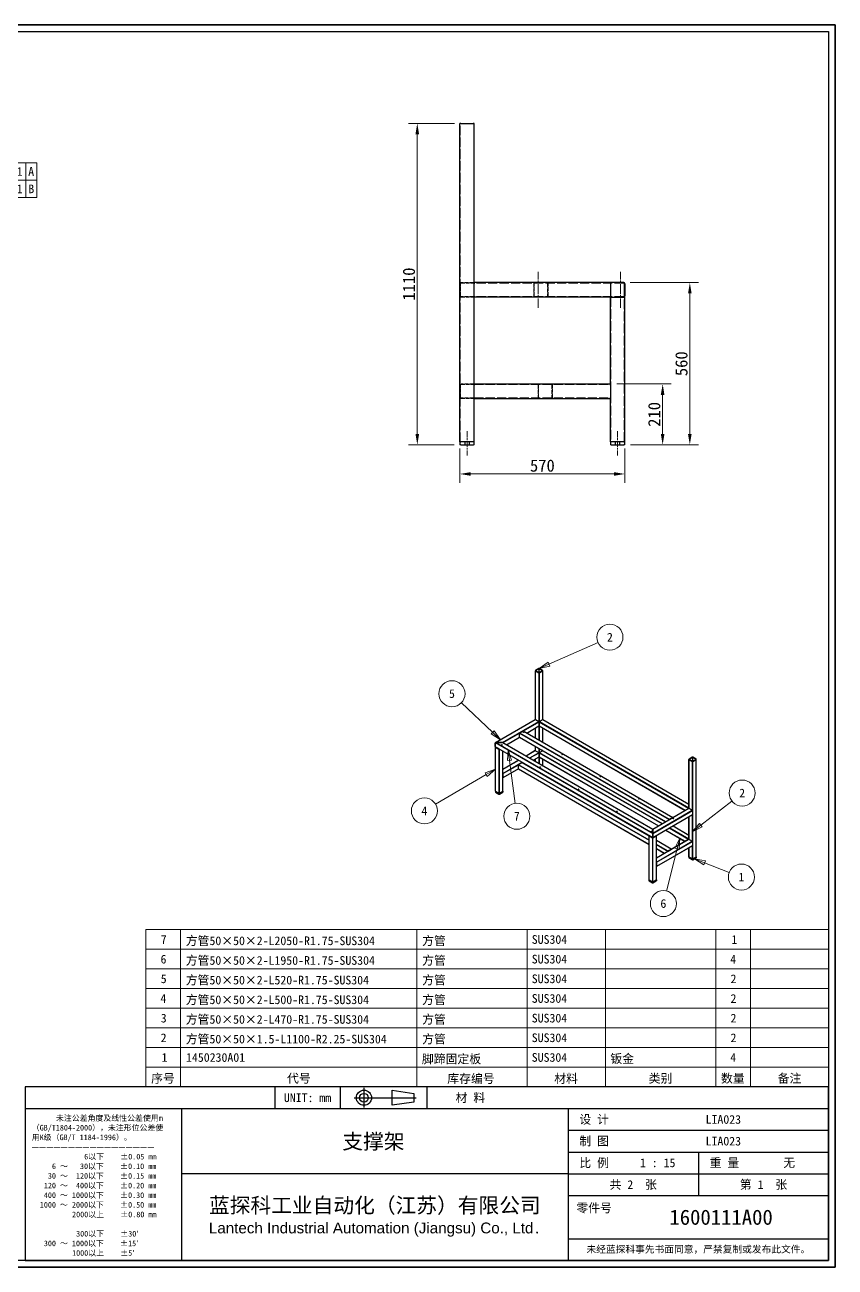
# Model space of a CAD drawing. Header units: millimetres. Extents: x 90 to 6218, y 82 to 4373.
# Drawn here: x 3418 to 6218, y 82 to 4373 of the extents above; entities that cross this region are included whole.
import ezdxf
from ezdxf.enums import TextEntityAlignment as Align

# ---------------------------------------------------------------- set-up
doc = ezdxf.new("R2010")
doc.units = ezdxf.units.MM
doc.header["$LTSCALE"] = 15
doc.linetypes.add('CHAIN', pattern=[0.3543, 0.2362, -0.0295, 0.0591, -0.0295])
doc.linetypes.add('DASHED', pattern=[0.2067, 0.1654, -0.0413])
for name, color, linetype, lineweight in [('1', 7, 'Continuous', 18), ('可见 (ISO)', 7, 'Continuous', 25), ('可见窄的 (ISO)', 7, 'Continuous', 18), ('图框 (ISO)', 7, 'Continuous', 35), ('标题 (ISO)', 7, 'Continuous', 25)]:
    doc.layers.add(name, color=color, linetype=linetype, lineweight=lineweight)
for name, color, linetype, lineweight, true_color in [('中心线 (ISO)', 1, 'CHAIN', 18, 0xff0000), ('尺寸 (ISO)', 7, 'Continuous', 18, 0x008000), ('符号 (ISO)', 7, 'Continuous', 18, 0x008000), ('隐藏 (ISO)', 5, 'DASHED', 18, 0x0000ff)]:
    doc.layers.add(name, color=color, linetype=linetype, lineweight=lineweight, true_color=true_color)
doc.styles.add('文本样式100', font='AIGDT___.TTF')
doc.styles.add('文本样式164', font='SimSun.ttf')
doc.styles.add('文本样式165', font='SimSun.ttf')
doc.styles.add('文本样式74', font='SimSun.ttf')
doc.styles.add('最新国标', font='simfang.ttf')
doc.styles.add('注释文本 (ISO)', font='simfang.ttf')
doc.dimstyles.new('默认 (GB)', dxfattribs={"dimscale": 15, "dimtxt": 2.8, "dimasz": 2.5, "dimexe": 2, "dimexo": 1.5, "dimgap": 0.5, "dimtad": 1, "dimtoh": 1, "dimdsep": 46, "dimtxsty": '最新国标', "dimcen": 0.09, "dimdle": 10, "dimclrd": 256, "dimclre": 256, "dimclrt": 256, "dimaunit": 1, "dimadec": 3, "dimazin": 2, "dimtfac": 0.535714, "dimtdec": 3, "dimtmove": 0, "dimatfit": 3, "dimfxl": 0, "dimtolj": 1, "dimlwd": -1, "dimlwe": -1, "dimarcsym": 0})

# ---------------------------------------------------------------- blocks, each defined once
blk = doc.blocks.new('图框 最新国标')
at = {"layer": '图框 (ISO)'}
for p, q in [((6, 7), (6, 291.5)), ((6, 291.5), (414.5, 291.5)), ((414.5, 291.5), (414.5, 5.5)), ((6, 7), (6, 5.5)), ((6, 7), (6, 5.5)), ((414.5, 5.5), (6, 5.5))]:
    blk.add_line(p, q, dxfattribs=at)
at = {"layer": '图框 (ISO)', "color": 7, "linetype": 'Continuous', "lineweight": 25}
for p, q in [((18, 290), (413, 290)), ((18, 7), (18, 290)), ((18, 290), (413, 290)), ((53, 290), (53, 282)), ((413, 290), (413, 7)), ((413, 290), (413, 7)), ((53, 282), (18, 282)), ((413, 7), (6, 7)), ((413, 7), (18, 7))]:
    blk.add_line(p, q, dxfattribs=at)
at = {"layer": '图框 (ISO)', "style": '文本样式74'}
blk.add_attdef('零件代号_001', (44.55, 287.25), '', height=2.5, rotation=180, dxfattribs=at)
blk = doc.blocks.new('标题栏 副本 最新国标')
at = {"layer": '标题 (ISO)'}
for p, q in [((381.98, -183.84), (196.98, -183.84)), ((196.98, -183.84), (196.98, -223.84)), ((254.48, -183.84), (254.48, -188.84)), ((269.48, -183.84), (269.48, -188.84)), ((281.48, -188.09), (281.48, -184.59)), ((281.48, -184.59), (286.48, -185.34)), ((286.48, -185.34), (286.48, -187.34)), ((289.48, -183.84), (289.48, -188.84)), ((381.98, -223.84), (381.98, -183.84)), ((383.48, -183.84), (383.48, -225.34)), ((286.48, -187.34), (281.48, -188.09)), ((196.98, -188.84), (381.98, -188.84)), ((232.98, -188.84), (232.98, -223.84)), ((321.98, -188.84), (321.98, -223.84)), ((321.98, -193.84), (381.98, -193.84)), ((321.98, -198.84), (381.98, -198.84)), ((351.98, -198.84), (351.98, -208.84)), ((321.98, -203.84), (232.98, -203.84)), ((321.98, -203.84), (381.98, -203.84)), ((321.98, -208.84), (381.98, -208.84)), ((321.98, -218.84), (381.98, -218.84)), ((196.98, -223.84), (381.98, -223.84)), ((383.48, -225.34), (196.98, -225.34))]:
    blk.add_line(p, q, dxfattribs=at)
at = {"layer": '标题 (ISO)', "linetype": 'CHAIN', "ltscale": 5.000333}
blk.add_line((274.98, -184.09), (274.98, -188.59), dxfattribs=at)
at = {"layer": '标题 (ISO)', "linetype": 'CHAIN', "ltscale": 15.834605}
blk.add_line((272.73, -186.34), (286.98, -186.34), dxfattribs=at)
at = {"layer": '标题 (ISO)'}
for radius in [1.75, 1]:
    blk.add_circle((274.98, -186.34), radius, dxfattribs=at)
at = {"layer": '1', "style": '文本样式164'}
for s, p in [('UNIT: mm', (261.98, -186.34)), ('材 料', (299.48, -186.34)), ('设 计', (327.98, -191.34)), ('制 图', (327.98, -196.34)), ('比 例', (327.98, -201.34)), ('重 量', (357.98, -201.34)), ('共 2  张', (336.98, -206.34)), ('第 1  张', (366.98, -206.34))]:
    blk.add_text(s, height=2, dxfattribs=at).set_placement(p, align=Align.MIDDLE_CENTER)
at = {"layer": '标题 (ISO)', "style": '注释文本 (ISO)'}
for s, insert, char_height, attachment_point, line_spacing_factor in [('\\fSimSun|b0|i0;{\\H1.3000;      未注公差角度及线性公差使用m\\P}\\fSimSun|b0|i0;{\\H1.3000;（GB/T1804-2000），未注形位公差使\\P}\\fSimSun|b0|i0;{\\H1.3000;用K级（GB/T 1184-1996）。\\P}\\fSimSun|b0|i0;{\\H1.3000;—————————————————\\P}\\fSimSun|b0|i0;{\\H1.3000;             6以下    ±0.05 mm\\P}\\fSimSun|b0|i0;{\\H1.3000;     6 ～   30以下    ±0.10 mm\\P}\\fSimSun|b0|i0;{\\H1.3000;    30 ～  120以下    ±0.15 mm\\P}\\fSimSun|b0|i0;{\\H1.3000;   120 ～  400以下    ±0.20 mm\\P}\\fSimSun|b0|i0;{\\H1.3000;   400 ～ 1000以下    ±0.30 mm\\P}\\fSimSun|b0|i0;{\\H1.3000;  1000 ～ 2000以下    ±0.50 mm\\P}\\fSimSun|b0|i0;{\\H1.3000;          2000以上    ±0.80 mm\\P}\\fSimSun|b0|i0;{\\H1.3000;\\P}\\fSimSun|b0|i0;{\\H1.3000;           300以下    ±30′\\P}\\fSimSun|b0|i0;{\\H1.3000;   300 ～ 1000以下    ±15′\\P}\\fSimSun|b0|i0;{\\H1.3000;          1000以上    ±5′}', (198.48, -206.63), 1.3, 4, 1.023913), ('{\\fMicrosoft YaHei|b0|i0|c134|p34;\\H1.75x;蓝探科工业自动化（江苏）有限公司\\P\\fArial|b0|i0|c0|p34;\\H0.71429x;Lantech Industrial Automation (Jiangsu) Co., Ltd\\fFangSong|b0|i0|c134|p49;.\\H1.15195x; }', (277.48, -213.84), 2, 5, 0.978695)]:
    blk.add_mtext(s, dxfattribs=dict(at, insert=insert, char_height=char_height, attachment_point=attachment_point, line_spacing_factor=line_spacing_factor))
at = {"layer": '标题 (ISO)', "attachment_point": 5, "style": '注释文本 (ISO)'}
for s, insert, char_height in [('\\fFangSong|b0|i0;零件号', (327.98, -211.84), 2), ('\\fSimSun|b0|i0;{\\H1.6000;未经蓝探科事先书面同意，严禁复制或发布此文件。}', (351.98, -221.34), 1.6)]:
    blk.add_mtext(s, dxfattribs=dict(at, insert=insert, char_height=char_height))
at = {"layer": '标题 (ISO)', "style": '注释文本 (ISO)'}
blk.add_attdef('材料', text='', height=2, dxfattribs=at).set_placement((324.48, -186.34), align=Align.MIDDLE_CENTER)
at = {"layer": '标题 (ISO)'}
for tag, p, height, style in [('设计人_001', (353.65, -192.33), 2, '注释文本 (ISO)'), ('库存编号_001', (270, -198.14), 3.5, '文本样式165'), ('设计人_001', (353.65, -197.33), 2, '注释文本 (ISO)'), ('视图比例_001', (338.53, -202.33), 2, '注释文本 (ISO)'), ('质量\\P3;_001', (371.53, -202.3), 2, '注释文本 (ISO)'), ('零件代号_001', (345.31, -215.59), 3.5, '文本样式165')]:
    blk.add_attdef(tag, p, '', height=height, dxfattribs=dict(at, style=style))
blk = doc.blocks.new('明细栏')
at = {"layer": '符号 (ISO)'}
for p, q in [((413, 83.2), (255.76, 83.2)), ((255.76, 83.2), (255.76, 51.53)), ((263.76, 83.2), (263.76, 51.53)), ((318.2, 83.2), (318.2, 51.53)), ((343.6, 83.2), (343.6, 51.53)), ((361.6, 83.2), (361.6, 51.53)), ((387, 83.2), (387, 51.53)), ((395, 83.2), (395, 51.53)), ((413, 83.2), (413, 51.53)), ((413, 78.68), (255.76, 78.68)), ((413, 74.15), (255.76, 74.15)), ((413, 69.63), (255.76, 69.63)), ((413, 65.1), (255.76, 65.1)), ((413, 60.58), (255.76, 60.58)), ((413, 56.05), (255.76, 56.05)), ((413, 51.53), (255.76, 51.53)), ((255.76, 47), (255.76, 51.53)), ((263.76, 47), (263.76, 51.53)), ((318.2, 47), (318.2, 51.53)), ((343.6, 47), (343.6, 51.53)), ((361.6, 47), (361.6, 51.53)), ((387, 47), (387, 51.53)), ((395, 47), (395, 51.53)), ((413, 47), (413, 51.53)), ((413, 47), (255.76, 47))]:
    blk.add_line(p, q, dxfattribs=at)
at = {"layer": '符号 (ISO)', "char_height": 2, "attachment_point": 7, "style": '注释文本 (ISO)'}
for s, insert in [('7', (259.2, 79.92)), ('方管50×50×2-L2050-R1.75-SUS304', (264.96, 79.41)), ('方管', (319.39, 79.41)), ('SUS304', (344.63, 79.9)), ('1', (390.61, 79.92)), ('6', (259.15, 75.38)), ('方管50×50×2-L1950-R1.75-SUS304', (264.96, 74.88)), ('方管', (319.39, 74.88)), ('SUS304', (344.63, 75.38)), ('4', (390.35, 75.4)), ('5', (259.19, 70.86)), ('方管50×50×2-L520-R1.75-SUS304', (264.96, 70.36)), ('方管', (319.39, 70.36)), ('SUS304', (344.63, 70.85)), ('2', (390.41, 70.88)), ('4', (259.11, 66.35)), ('方管50×50×2-L500-R1.75-SUS304', (264.96, 65.83)), ('方管', (319.39, 65.83)), ('SUS304', (344.63, 66.33)), ('2', (390.41, 66.35)), ('3', (259.19, 61.8)), ('方管50×50×2-L470-R1.75-SUS304', (264.96, 61.31)), ('方管', (319.39, 61.31)), ('SUS304', (344.63, 61.8)), ('2', (390.41, 61.83)), ('2', (259.17, 57.3)), ('方管50×50×1.5-L1100-R2.25-SUS304', (264.96, 56.78)), ('方管', (319.39, 56.78)), ('SUS304', (344.63, 57.28)), ('2', (390.41, 57.3)), ('1', (259.37, 52.77)), ('1450230A01', (265.02, 52.74)), ('脚蹄固定板', (319.33, 52.18)), ('SUS304', (344.63, 52.75)), ('钣金', (362.73, 52.24)), ('4', (390.35, 52.78)), ('序号', (256.98, 47.71)), ('代号', (288.27, 47.73)), ('库存编号', (325.18, 47.66)), ('材料', (349.81, 47.68)), ('类别', (371.56, 47.72)), ('数量', (388.21, 47.72)), ('备注', (401.25, 47.74))]:
    blk.add_mtext(s, dxfattribs=dict(at, insert=insert))
blk = doc.blocks.new('引出序号1')
at = {"layer": '符号 (ISO)'}
for p, q in [((348.6, 144.31), (359.9, 149.32)), ((348.4, 144.77), (346.32, 143.3)), ((348.6, 144.31), (346.32, 143.3)), ((346.32, 143.3), (348.8, 143.85)), ((348.8, 143.85), (348.4, 144.77))]:
    blk.add_line(p, q, dxfattribs=at)
at = {"layer": '符号 (ISO)', "flags": 128}
blk.add_lwpolyline([(348.4, 144.77), (346.32, 143.3), (348.8, 143.85), (348.4, 144.77)], dxfattribs=at)
at = {"layer": '符号 (ISO)'}
blk.add_circle((362.63, 150.53), 3, dxfattribs=at)
blk.add_solid([(348.4, 144.77), (346.32, 143.3), (348.8, 143.85), (348.4, 144.77)], dxfattribs=at)
at = {"layer": '符号 (ISO)', "insert": (362.63, 150.53), "char_height": 2, "attachment_point": 5, "style": '注释文本 (ISO)'}
blk.add_mtext('2', dxfattribs=at)
blk = doc.blocks.new('引出序号2')
at = {"layer": '符号 (ISO)'}
for p, q in [((335.59, 128.63), (328.42, 135.45)), ((335.94, 128.99), (335.25, 128.26)), ((337.4, 126.9), (335.94, 128.99)), ((335.25, 128.26), (337.4, 126.9)), ((335.59, 128.63), (337.4, 126.9))]:
    blk.add_line(p, q, dxfattribs=at)
at = {"layer": '符号 (ISO)', "flags": 128}
blk.add_lwpolyline([(335.25, 128.26), (337.4, 126.9), (335.94, 128.99), (335.25, 128.26)], dxfattribs=at)
at = {"layer": '符号 (ISO)'}
blk.add_circle((326.26, 137.51), 3, dxfattribs=at)
blk.add_solid([(335.25, 128.26), (337.4, 126.9), (335.94, 128.99), (335.25, 128.26)], dxfattribs=at)
at = {"layer": '符号 (ISO)', "insert": (326.26, 137.52), "char_height": 2, "attachment_point": 5, "style": '注释文本 (ISO)'}
blk.add_mtext('5', dxfattribs=at)
blk = doc.blocks.new('引出序号3')
at = {"layer": '符号 (ISO)'}
for p, q in [((339.19, 124.65), (339.01, 122.11)), ((339.51, 122.17), (339.19, 124.65)), ((340, 122.24), (339.19, 124.65)), ((339.01, 122.11), (340, 122.24)), ((339.51, 122.17), (340.8, 112.26))]:
    blk.add_line(p, q, dxfattribs=at)
at = {"layer": '符号 (ISO)', "flags": 128}
blk.add_lwpolyline([(340, 122.24), (339.19, 124.65), (339.01, 122.11), (340, 122.24)], dxfattribs=at)
at = {"layer": '符号 (ISO)'}
blk.add_circle((341.19, 109.3), 3, dxfattribs=at)
blk.add_solid([(340, 122.24), (339.19, 124.65), (339.01, 122.11), (340, 122.24)], dxfattribs=at)
at = {"layer": '符号 (ISO)', "insert": (341.19, 109.31), "char_height": 2, "attachment_point": 5, "style": '注释文本 (ISO)'}
blk.add_mtext('7', dxfattribs=at)
blk = doc.blocks.new('引出序号4')
at = {"layer": '符号 (ISO)'}
for p, q in [((336.28, 120.15), (333.87, 119.32)), ((334.12, 118.89), (336.28, 120.15)), ((334.38, 118.45), (336.28, 120.15)), ((334.12, 118.89), (322.49, 112.06)), ((333.87, 119.32), (334.38, 118.45))]:
    blk.add_line(p, q, dxfattribs=at)
at = {"layer": '符号 (ISO)', "flags": 128}
blk.add_lwpolyline([(334.38, 118.45), (336.28, 120.15), (333.87, 119.32), (334.38, 118.45)], dxfattribs=at)
at = {"layer": '符号 (ISO)'}
blk.add_circle((319.91, 110.54), 3, dxfattribs=at)
blk.add_solid([(334.38, 118.45), (336.28, 120.15), (333.87, 119.32), (334.38, 118.45)], dxfattribs=at)
at = {"layer": '符号 (ISO)', "insert": (319.91, 110.54), "char_height": 2, "attachment_point": 5, "style": '注释文本 (ISO)'}
blk.add_mtext('4', dxfattribs=at)
blk = doc.blocks.new('引出序号5')
at = {"layer": '符号 (ISO)'}
for p, q in [((383.58, 107.24), (390.72, 112.81)), ((383.27, 107.63), (381.6, 105.7)), ((383.58, 107.24), (381.6, 105.7)), ((381.6, 105.7), (383.88, 106.84)), ((383.88, 106.84), (383.27, 107.63))]:
    blk.add_line(p, q, dxfattribs=at)
at = {"layer": '符号 (ISO)', "flags": 128}
blk.add_lwpolyline([(383.27, 107.63), (381.6, 105.7), (383.88, 106.84), (383.27, 107.63)], dxfattribs=at)
at = {"layer": '符号 (ISO)'}
blk.add_circle((393.08, 114.65), 3, dxfattribs=at)
blk.add_solid([(383.27, 107.63), (381.6, 105.7), (383.88, 106.84), (383.27, 107.63)], dxfattribs=at)
at = {"layer": '符号 (ISO)', "insert": (393.08, 114.65), "char_height": 2, "attachment_point": 5, "style": '注释文本 (ISO)'}
blk.add_mtext('2', dxfattribs=at)
blk = doc.blocks.new('引出序号6')
at = {"layer": '符号 (ISO)'}
for p, q in [((378.71, 104.25), (377.61, 101.95)), ((378.1, 101.83), (378.71, 104.25)), ((378.58, 101.71), (378.71, 104.25)), ((378.1, 101.83), (375.67, 92.09)), ((377.61, 101.95), (378.58, 101.71))]:
    blk.add_line(p, q, dxfattribs=at)
at = {"layer": '符号 (ISO)', "flags": 128}
blk.add_lwpolyline([(378.58, 101.71), (378.71, 104.25), (377.61, 101.95), (378.58, 101.71)], dxfattribs=at)
at = {"layer": '符号 (ISO)'}
blk.add_circle((374.94, 89.19), 3, dxfattribs=at)
blk.add_solid([(378.58, 101.71), (378.71, 104.25), (377.61, 101.95), (378.58, 101.71)], dxfattribs=at)
at = {"layer": '符号 (ISO)', "insert": (374.94, 89.2), "char_height": 2, "attachment_point": 5, "style": '注释文本 (ISO)'}
blk.add_mtext('6', dxfattribs=at)
blk = doc.blocks.new('引出序号7')
at = {"layer": '符号 (ISO)'}
for p, q in [((384.44, 98.58), (382.11, 99.48)), ((384.63, 99.05), (382.11, 99.48)), ((382.11, 99.48), (384.26, 98.12)), ((384.26, 98.12), (384.63, 99.05)), ((384.44, 98.58), (390.12, 96.39))]:
    blk.add_line(p, q, dxfattribs=at)
at = {"layer": '符号 (ISO)', "flags": 128}
blk.add_lwpolyline([(384.63, 99.05), (382.11, 99.48), (384.26, 98.12), (384.63, 99.05)], dxfattribs=at)
at = {"layer": '符号 (ISO)'}
blk.add_circle((392.91, 95.31), 3, dxfattribs=at)
blk.add_solid([(384.63, 99.05), (382.11, 99.48), (384.26, 98.12), (384.63, 99.05)], dxfattribs=at)
at = {"layer": '符号 (ISO)', "insert": (392.91, 95.31), "char_height": 2, "attachment_point": 5, "style": '注释文本 (ISO)'}
blk.add_mtext('1', dxfattribs=at)
blk = doc.blocks.new('*D28')
at = {"layer": 'Defpoints', "color": 0, "transparency": 16777216}
for p in [(4924.8, 4032.3), (4774.1, 2922.3), (4924.1, 2922.3)]:
    blk.add_point(p, dxfattribs=at)
at = {"layer": '尺寸 (ISO)', "color": 116, "true_color": 0x00803f, "transparency": 16777216}
for p, q in [((4902.3, 4032.3), (4744.1, 4032.3)), ((4774.1, 3994.8), (4774.1, 2959.8)), ((4901.6, 2922.3), (4744.1, 2922.3))]:
    blk.add_line(p, q, dxfattribs=at)
for points in [[(4767.8, 3994.8), (4780.3, 3994.8), (4774.1, 4032.3)], [(4767.8, 2959.8), (4780.3, 2959.8), (4774.1, 2922.3)]]:
    blk.add_solid(points, dxfattribs=at)
at = {"layer": '尺寸 (ISO)', "transparency": 16777216, "insert": (4745.3, 3477.3), "char_height": 42, "attachment_point": 5, "rotation": 90, "style": '最新国标'}
blk.add_mtext('\\A1;1110', dxfattribs=at)
blk = doc.blocks.new('*D29')
at = {"layer": 'Defpoints', "color": 0, "transparency": 16777216}
for p in [(5441.1, 3132.3), (5488.1, 2922.3), (5621.6, 2922.3)]:
    blk.add_point(p, dxfattribs=at)
at = {"layer": '尺寸 (ISO)', "color": 116, "true_color": 0x00803f, "transparency": 16777216}
for p, q in [((5463.6, 3132.3), (5651.6, 3132.3)), ((5621.6, 3094.8), (5621.6, 2959.8)), ((5510.6, 2922.3), (5651.6, 2922.3))]:
    blk.add_line(p, q, dxfattribs=at)
for points in [[(5615.3, 3094.8), (5627.8, 3094.8), (5621.6, 3132.3)], [(5615.3, 2959.8), (5627.8, 2959.8), (5621.6, 2922.3)]]:
    blk.add_solid(points, dxfattribs=at)
at = {"layer": '尺寸 (ISO)', "transparency": 16777216, "insert": (5592.8, 3027.3), "char_height": 42, "attachment_point": 5, "rotation": 90, "style": '最新国标'}
blk.add_mtext('\\A1;210', dxfattribs=at)
blk = doc.blocks.new('*D30')
at = {"layer": 'Defpoints', "color": 0, "transparency": 16777216}
for p in [(5487.3, 3482.3), (5488.1, 2922.3), (5715.5, 2922.3)]:
    blk.add_point(p, dxfattribs=at)
at = {"layer": '尺寸 (ISO)', "color": 116, "true_color": 0x00803f, "transparency": 16777216}
for p, q in [((5509.8, 3482.3), (5745.5, 3482.3)), ((5715.5, 3444.8), (5715.5, 2959.8)), ((5510.6, 2922.3), (5745.5, 2922.3))]:
    blk.add_line(p, q, dxfattribs=at)
for points in [[(5709.2, 3444.8), (5721.7, 3444.8), (5715.5, 3482.3)], [(5709.2, 2959.8), (5721.7, 2959.8), (5715.5, 2922.3)]]:
    blk.add_solid(points, dxfattribs=at)
at = {"layer": '尺寸 (ISO)', "transparency": 16777216, "insert": (5686.7, 3202.3), "char_height": 42, "attachment_point": 5, "rotation": 90, "style": '最新国标'}
blk.add_mtext('\\A1;560', dxfattribs=at)
blk = doc.blocks.new('*D31')
at = {"layer": 'Defpoints', "color": 0, "transparency": 16777216}
for p in [(4921.1, 2932.3), (5491.1, 2932.3), (5491.1, 2821.5)]:
    blk.add_point(p, dxfattribs=at)
at = {"layer": '尺寸 (ISO)', "color": 116, "true_color": 0x00803f, "transparency": 16777216}
for p, q in [((4921.1, 2909.8), (4921.1, 2791.5)), ((5491.1, 2909.8), (5491.1, 2791.5)), ((4958.6, 2821.5), (5453.6, 2821.5))]:
    blk.add_line(p, q, dxfattribs=at)
for points in [[(4958.6, 2827.8), (4958.6, 2815.3), (4921.1, 2821.5)], [(5453.6, 2827.8), (5453.6, 2815.3), (5491.1, 2821.5)]]:
    blk.add_solid(points, dxfattribs=at)
at = {"layer": '尺寸 (ISO)', "transparency": 16777216, "insert": (5206.1, 2850.2), "char_height": 42, "attachment_point": 5, "style": '最新国标'}
blk.add_mtext('\\A1;570', dxfattribs=at)
blk = doc.blocks.new('GDT 标识符号(&T)1')
at = {"layer": '符号 (ISO)'}
for p, q in [((217.41, 259.74), (230.65, 259.74)), ((217.41, 259.74), (217.41, 251.74)), ((222.67, 259.74), (222.67, 255.74)), ((228.16, 259.74), (228.16, 255.74)), ((230.65, 259.74), (230.65, 255.74)), ((211.11, 256.21), (208.62, 255.65)), ((211.12, 255.71), (208.62, 255.65)), ((208.62, 255.65), (211.13, 255.21)), ((211.13, 255.21), (211.11, 256.21)), ((211.12, 255.71), (212.41, 255.74)), ((212.41, 255.74), (217.41, 255.74)), ((217.41, 255.74), (230.65, 255.74)), ((222.67, 255.74), (222.67, 251.74)), ((228.16, 255.74), (228.16, 251.74)), ((230.65, 255.74), (230.65, 251.74)), ((217.41, 251.74), (230.65, 251.74))]:
    blk.add_line(p, q, dxfattribs=at)
at = {"layer": '符号 (ISO)', "flags": 128}
blk.add_lwpolyline([(211.11, 256.21), (208.62, 255.65), (211.13, 255.21), (211.11, 256.21)], dxfattribs=at)
at = {"layer": '符号 (ISO)'}
blk.add_solid([(211.11, 256.21), (208.62, 255.65), (211.13, 255.21), (211.11, 256.21)], dxfattribs=at)
at = {"layer": '符号 (ISO)', "char_height": 2, "attachment_point": 7}
for s, insert, style in [('b', (218.07, 256.27), '文本样式100'), ('0.1', (223.31, 256.71), '注释文本 (ISO)'), ('A', (228.67, 256.74), '注释文本 (ISO)'), ('0.1', (223.31, 252.71), '注释文本 (ISO)'), ('B', (228.7, 252.74), '注释文本 (ISO)'), ('f', (218.62, 252.23), '文本样式100')]:
    blk.add_mtext(s, dxfattribs=dict(at, insert=insert, style=style))

msp = doc.modelspace()

# ---------------------------------------------------------------- linework, layer by layer
at = {"layer": '中心线 (ISO)', "ltscale": 9.259962}
for p, q in [((5191.082, 3394.775), (5191.082, 3519.775)), ((5476.082, 3394.775), (5476.082, 3519.775))]:
    msp.add_line(p, q, dxfattribs=at)
at = {"layer": '中心线 (ISO)', "ltscale": 6.296742}
for p, q in [((4946.082, 2969.775), (4946.082, 2884.775)), ((5466.082, 2969.775), (5466.082, 2884.775))]:
    msp.add_line(p, q, dxfattribs=at)
at = {"layer": '可见 (ISO)'}
for p, q in [((4924.832, 4032.275), (4921.082, 4032.275)), ((4921.082, 2932.275), (4921.082, 4032.275)), ((4924.832, 4032.275), (4967.332, 4032.275)), ((4971.082, 4032.275), (4967.332, 4032.275)), ((4971.082, 3482.275), (4971.082, 4032.275)), ((5487.332, 3482.275), (4971.082, 3482.275)), ((4971.082, 3482.275), (4971.082, 3478.525)), ((4971.082, 3436.025), (4971.082, 3478.525)), ((5491.082, 3436.025), (5491.082, 3478.525)), ((5491.082, 3478.525), (5491.082, 3436.025)), ((4971.082, 3436.025), (4971.082, 3432.275)), ((4971.082, 3132.275), (4971.082, 3432.275)), ((5441.082, 3432.275), (4971.082, 3432.275)), ((5444.832, 3432.275), (5441.082, 3432.275)), ((5441.082, 3132.275), (5441.082, 3432.275)), ((5444.832, 3432.275), (5487.332, 3432.275)), ((5491.082, 3432.275), (5487.332, 3432.275)), ((5491.082, 2932.275), (5491.082, 3432.275)), ((4971.082, 3132.275), (4971.082, 3128.525)), ((4971.082, 3132.275), (5441.082, 3132.275)), ((5441.082, 3128.525), (5441.082, 3132.275)), ((4971.082, 3086.025), (4971.082, 3128.525)), ((5441.082, 3128.525), (5441.082, 3086.025)), ((4971.082, 3086.025), (4971.082, 3082.275)), ((4971.082, 2932.275), (4971.082, 3082.275)), ((4971.082, 3082.275), (5441.082, 3082.275)), ((5441.082, 3082.275), (5441.082, 3086.025)), ((5441.082, 2932.275), (5441.082, 3082.275)), ((4921.082, 2932.275), (4924.082, 2932.275)), ((4921.082, 2932.275), (4921.082, 2922.275)), ((4924.082, 2922.275), (4921.082, 2922.275)), ((4968.082, 2932.275), (4924.082, 2932.275)), ((4924.082, 2922.275), (4968.082, 2922.275)), ((4967.332, 2932.275), (4924.832, 2932.275)), ((4968.082, 2932.275), (4971.082, 2932.275)), ((4971.082, 2922.275), (4968.082, 2922.275)), ((4971.082, 2922.275), (4971.082, 2932.275)), ((5441.082, 2932.275), (5444.082, 2932.275)), ((5441.082, 2932.275), (5441.082, 2922.275)), ((5444.082, 2922.275), (5441.082, 2922.275)), ((5488.082, 2932.275), (5444.082, 2932.275)), ((5444.082, 2922.275), (5488.082, 2922.275)), ((5487.332, 2932.275), (5444.832, 2932.275)), ((5488.082, 2932.275), (5491.082, 2932.275)), ((5491.082, 2922.275), (5488.082, 2922.275)), ((5491.082, 2922.275), (5491.082, 2932.275)), ((5193.742, 2149.228), (5182.473, 2142.721)), ((5182.871, 2142.492), (5194.14, 2148.998)), ((5195.333, 2148.998), (5206.603, 2142.492)), ((5207.001, 2142.721), (5195.731, 2149.228)), ((5182.061, 1973.305), (5182.061, 2142.147)), ((5182.473, 2141.573), (5193.742, 2135.067)), ((5194.14, 2135.296), (5182.871, 2141.803)), ((5206.603, 2141.803), (5195.333, 2135.296)), ((5195.731, 2135.067), (5207.001, 2141.573)), ((5207.413, 1973.305), (5207.413, 2142.147)), ((5044.175, 1893.8), (5181.77, 1973.24)), ((5128.114, 1927.625), (5139.384, 1934.132)), ((5140.087, 1934.201), (5657.159, 1635.67)), ((5152.471, 1927.051), (5194.446, 1951.285)), ((5182.061, 1909.968), (5182.061, 1944.135)), ((5182.473, 1973.171), (5193.742, 1966.664)), ((5194.737, 1951.929), (5194.737, 1964.942)), ((5194.737, 1964.942), (5194.737, 1951.929)), ((5195.028, 1951.285), (5699.715, 1659.904)), ((5195.731, 1966.664), (5207.001, 1973.171)), ((5207.413, 1895.331), (5207.413, 1944.135)), ((5207.704, 1973.24), (5712.391, 1681.859)), ((5043.593, 1879.975), (5043.593, 1892.988)), ((5043.593, 1892.988), (5043.593, 1879.975)), ((5068.121, 1894.136), (5045.582, 1894.136)), ((5045.582, 1894.136), (5068.121, 1894.136)), ((5069.527, 1893.8), (5587.181, 1594.932)), ((5082.203, 1886.482), (5127.209, 1912.466)), ((5127.12, 1912.89), (5127.12, 1925.903)), ((5127.411, 1912.246), (5632.098, 1620.865)), ((5044.175, 1879.163), (5587.181, 1565.659)), ((5044.175, 1725.734), (5044.175, 1878.827)), ((5044.587, 1878.253), (5055.857, 1871.746)), ((5056.387, 1872.053), (5045.117, 1878.559)), ((5069.527, 1725.734), (5069.527, 1864.527)), ((5181.77, 1866.075), (5149.659, 1847.536)), ((5182.061, 1866.14), (5182.061, 1880.694)), ((5182.473, 1866.005), (5193.742, 1859.499)), ((5194.737, 1857.777), (5194.737, 1844.764)), ((5194.737, 1844.764), (5194.737, 1857.777)), ((5195.731, 1859.499), (5207.001, 1866.005)), ((5124.307, 1832.899), (5069.527, 1801.271)), ((5123.232, 1803.005), (5069.818, 1772.166)), ((5123.142, 1803.429), (5123.142, 1816.441)), ((5123.434, 1802.785), (5574.505, 1542.358)), ((5124.137, 1818.164), (5135.406, 1824.67)), ((5136.109, 1824.74), (5574.505, 1571.632)), ((5149.659, 1818.262), (5148.494, 1817.59)), ((5194.446, 1844.12), (5175.01, 1832.899)), ((5182.061, 1828.828), (5182.061, 1836.97)), ((5195.028, 1844.12), (5606.908, 1606.321)), ((5207.413, 1814.192), (5207.413, 1836.97)), ((5712.391, 1667.119), (5712.391, 1835.961)), ((5724.073, 1843.041), (5712.803, 1836.535)), ((5712.803, 1835.387), (5724.073, 1828.88)), ((5713.201, 1836.305), (5724.47, 1842.812)), ((5724.47, 1829.11), (5713.201, 1835.616)), ((5725.664, 1842.812), (5736.933, 1836.305)), ((5736.933, 1835.616), (5725.664, 1829.11)), ((5737.331, 1836.535), (5726.061, 1843.041)), ((5726.061, 1828.88), (5737.331, 1835.387)), ((5737.743, 1499.156), (5737.743, 1835.961)), ((5069.579, 1786.129), (5069.579, 1773.116)), ((5070.109, 1772.81), (5070.109, 1785.823)), ((5044.059, 1725.734), (5044.059, 1722.672)), ((5056.056, 1718.538), (5044.388, 1725.275)), ((5044.388, 1722.213), (5056.056, 1715.477)), ((5055.857, 1718.653), (5044.587, 1725.16)), ((5069.314, 1725.275), (5057.647, 1718.538)), ((5057.647, 1715.477), (5069.314, 1722.213)), ((5069.115, 1725.16), (5057.845, 1718.653)), ((5069.643, 1725.734), (5069.643, 1722.672)), ((5587.181, 1594.932), (5712.1, 1667.054)), ((5587.181, 1565.659), (5724.776, 1645.099)), ((5656.455, 1635.6), (5645.186, 1629.094)), ((5645.186, 1628.481), (5656.455, 1634.988)), ((5712.391, 1559.954), (5712.391, 1637.949)), ((5712.803, 1666.984), (5724.073, 1660.478)), ((5725.067, 1658.756), (5725.067, 1645.743)), ((5587.181, 1594.932), (5587.181, 1594.456)), ((5587.181, 1594.456), (5587.181, 1594.932)), ((5587.181, 1581.444), (5587.181, 1594.456)), ((5587.181, 1594.456), (5587.181, 1581.444)), ((5632.259, 1591.684), (5699.715, 1552.739)), ((5657.611, 1606.321), (5712.391, 1574.694)), ((5574.505, 1419.548), (5574.505, 1572.641)), ((5574.917, 1572.067), (5586.187, 1565.56)), ((5586.717, 1565.866), (5575.448, 1572.373)), ((5587.181, 1581.444), (5587.181, 1579.147)), ((5587.181, 1579.147), (5587.181, 1581.444)), ((5587.181, 1579.147), (5587.181, 1566.134)), ((5587.181, 1566.134), (5587.181, 1579.147)), ((5587.181, 1566.134), (5587.181, 1565.659)), ((5587.181, 1565.659), (5587.181, 1566.134)), ((5598.915, 1572.373), (5587.645, 1565.866)), ((5588.175, 1565.56), (5599.445, 1572.067)), ((5599.857, 1419.548), (5599.857, 1572.641)), ((5712.1, 1559.889), (5599.857, 1495.085)), ((5599.857, 1556.995), (5653.181, 1526.208)), ((5712.803, 1559.819), (5724.073, 1553.313)), ((5725.067, 1551.59), (5725.067, 1538.577)), ((5599.857, 1527.722), (5628.121, 1511.403)), ((5724.776, 1537.934), (5600.148, 1465.98)), ((5652.478, 1526.139), (5641.208, 1519.632)), ((5641.208, 1519.02), (5652.478, 1525.526)), ((5712.391, 1499.156), (5712.391, 1530.784)), ((5599.909, 1479.943), (5599.909, 1466.93)), ((5600.439, 1466.624), (5600.439, 1479.637)), ((5712.275, 1499.156), (5712.275, 1496.094)), ((5724.271, 1491.961), (5712.604, 1498.697)), ((5712.604, 1495.635), (5724.271, 1488.899)), ((5724.073, 1492.075), (5712.803, 1498.582)), ((5737.53, 1498.697), (5725.862, 1491.961)), ((5725.862, 1488.899), (5737.53, 1495.635)), ((5737.331, 1498.582), (5726.061, 1492.075)), ((5737.859, 1499.156), (5737.859, 1496.094)), ((5574.389, 1419.548), (5574.389, 1416.486)), ((5586.386, 1412.352), (5574.718, 1419.088)), ((5574.718, 1416.026), (5586.386, 1409.29)), ((5586.187, 1412.467), (5574.917, 1418.974)), ((5599.644, 1419.088), (5587.977, 1412.352)), ((5587.977, 1409.29), (5599.644, 1416.026)), ((5599.445, 1418.974), (5588.175, 1412.467)), ((5599.973, 1419.548), (5599.973, 1416.486))]:
    msp.add_line(p, q, dxfattribs=at)
for centre, start, end in [((5487.332, 3478.525), 0, 90), ((5487.332, 3478.525), 0, 90), ((5487.332, 3436.025), 270, 0), ((5487.332, 3436.025), 270, 0)]:
    msp.add_arc(centre, 3.75, start, end, dxfattribs=at)
for centre, major_axis, start_param, end_param in [((5194.737, 2148.654), (-1.406, 0), 3.92699082, 5.49778714), ((5194.737, 2148.654), (0.844, 0), 0.78539816, 2.35619449), ((5183.467, 2142.147), (-1.406, 0), 5.49778714, 7.06858347), ((5183.467, 2142.147), (-0.844, 0), 5.49778714, 7.06858347), ((5194.737, 2135.641), (1.406, 0), 3.92699082, 5.49778714), ((5194.737, 2135.641), (-0.844, 0), 0.78539816, 2.35619449), ((5206.006, 2142.147), (0.844, 0), 5.49778714, 7.06858347), ((5206.006, 2142.147), (1.406, 0), 5.49778714, 7.06858347), ((5139.384, 1932.984), (0.703, 1.218), 0, 0.78539816), ((5182.473, 1972.022), (-0.703, 1.218), 5.49778714, 6.28318531), ((5193.742, 1965.516), (0.703, -1.218), 0.78539816, 2.35619449), ((5193.742, 1952.503), (0.703, -1.218), 0, 0.78539816), ((5195.731, 1965.516), (0.703, 1.218), 0.78539816, 2.35619449), ((5195.731, 1952.503), (-0.703, -1.218), 5.49778714, 6.28318531), ((5207.001, 1972.022), (0.703, 1.218), 0, 0.78539816), ((5045.582, 1892.988), (-1.989, 0), 4.71238898, 6.28318531), ((5045.582, 1892.988), (-1.989, 0), 4.71238898, 6.28318531), ((5068.121, 1892.988), (1.989, 0), 0.78539816, 1.57079633), ((5068.121, 1892.988), (1.989, 0), 0.78539816, 1.57079633), ((5128.114, 1926.477), (0.703, 1.218), 0.78539816, 2.35619449), ((5128.114, 1913.464), (-0.703, -1.218), 5.49778714, 6.28318531), ((5141.704, 1928.735), (-1.246, 0), 3.58112836, 5.8436496), ((5045.582, 1879.975), (-1.989, 0), 0, 0.78539816), ((5045.582, 1879.975), (-1.989, 0), 0, 0.78539816), ((5045.582, 1878.827), (-1.406, 0), 5.92486573, 7.06858347), ((5045.582, 1878.827), (-0.656, 0), 0.3067112, 0.78539816), ((5056.851, 1872.32), (1.406, 0), 3.92699082, 5.07070856), ((5056.851, 1872.32), (-0.656, 0), 0.78539816, 1.26408513), ((5066.132, 1885.104), (-1.246, 0), 3.58112836, 5.8436496), ((5182.473, 1864.857), (-0.703, 1.218), 5.49778714, 6.28318531), ((5193.742, 1858.351), (0.703, -1.218), 0.78539816, 2.35619449), ((5193.742, 1845.338), (0.703, -1.218), 0, 0.78539816), ((5195.731, 1858.351), (0.703, 1.218), 0.78539816, 2.35619449), ((5195.731, 1845.338), (-0.703, -1.218), 5.49778714, 6.28318531), ((5207.001, 1864.857), (0.703, 1.218), 0.48297311, 0.78539816), ((5274.286, 1852.189), (-1.246, 0), 3.58112836, 5.8436496), ((5124.137, 1817.016), (0.703, 1.218), 0.78539816, 2.35619449), ((5124.137, 1804.003), (-0.703, -1.218), 5.49778714, 6.28318531), ((5135.406, 1823.522), (0.703, 1.218), 0, 0.78539816), ((5198.714, 1808.557), (-1.246, 0), 3.58112836, 5.8436496), ((5713.797, 1835.961), (-1.406, 0), 5.49778714, 7.06858347), ((5713.797, 1835.961), (-0.844, 0), 5.49778714, 7.06858347), ((5725.067, 1842.467), (-1.406, 0), 3.92699082, 5.49778714), ((5725.067, 1829.454), (1.406, 0), 3.92699082, 5.49778714), ((5725.067, 1842.467), (0.844, 0), 0.78539816, 2.35619449), ((5725.067, 1829.454), (-0.844, 0), 0.78539816, 2.35619449), ((5736.336, 1835.961), (0.844, 0), 5.49778714, 7.06858347), ((5736.336, 1835.961), (1.406, 0), 5.49778714, 7.06858347), ((5069.115, 1786.397), (-0.703, 1.218), 3.92699082, 5.07070856), ((5069.115, 1786.397), (0.328, -0.568), 0.78539816, 1.26408513), ((5069.115, 1773.384), (0.328, -0.568), 0.3067112, 0.78539816), ((5069.115, 1773.384), (0.703, -1.218), 5.92486573, 7.06858347), ((5406.869, 1775.642), (-1.246, 0), 3.58112836, 5.8436496), ((5045.184, 1725.734), (-1.125, 0), 5.82407385, 7.06858347), ((5045.184, 1722.672), (-1.125, 0), 0, 0.78539816), ((5045.582, 1725.734), (-1.406, 0), 0, 0.78539816), ((5056.851, 1719.227), (-1.406, 0), 0.78539816, 2.35619449), ((5056.851, 1718.998), (-1.125, 0), 0.78539816, 2.35619449), ((5068.121, 1725.734), (1.406, 0), 5.49778714, 6.28318531), ((5068.518, 1725.734), (1.125, 0), 5.49778714, 6.74229677), ((5068.518, 1722.672), (1.125, 0), 5.49778714, 6.28318531), ((5331.297, 1732.011), (-1.246, 0), 3.58112836, 5.8436496), ((5056.851, 1715.936), (1.125, 0), 3.92699082, 5.49778714), ((5539.451, 1699.096), (-1.246, 0), 3.58112836, 5.8436496), ((5463.879, 1655.464), (-1.246, 0), 3.58112836, 5.8436496), ((5656.455, 1634.452), (0.703, 1.218), 5.92486573, 7.06858347), ((5656.455, 1634.452), (0.328, 0.568), 0.3067112, 0.78539816), ((5658.776, 1630.204), (-1.246, 0), 3.58112836, 5.8436496), ((5712.803, 1666.984), (-0.703, -1.218), 4.3540694, 5.07070856), ((5712.803, 1665.836), (-0.703, 1.218), 5.49778714, 6.28318531), ((5724.073, 1659.33), (0.703, -1.218), 0.78539816, 2.35619449), ((5724.073, 1646.317), (0.703, -1.218), 0, 0.78539816), ((5645.186, 1627.946), (-0.703, -1.218), 3.92699082, 5.07070856), ((5645.186, 1627.946), (0.328, 0.568), 0.78539816, 1.26408513), ((5575.912, 1572.641), (-1.406, 0), 5.92486573, 7.06858347), ((5575.912, 1572.641), (-0.656, 0), 0.3067112, 0.78539816), ((5583.204, 1586.572), (-1.246, 0), 3.58112836, 5.8436496), ((5587.181, 1566.134), (1.406, 0), 3.92699082, 5.49778714), ((5587.181, 1566.134), (-0.656, 0), 0.78539816, 1.26408513), ((5587.181, 1566.134), (-0.656, 0), 1.87750753, 2.35619449), ((5598.451, 1572.641), (0.656, 0), 5.49778714, 5.97647411), ((5598.451, 1572.641), (1.406, 0), 5.49778714, 6.64150488), ((5712.803, 1559.819), (-0.703, -1.218), 4.3540694, 5.07070856), ((5712.803, 1558.671), (-0.703, 1.218), 5.49778714, 6.28318531), ((5724.073, 1552.165), (0.703, -1.218), 0.78539816, 2.35619449), ((5641.208, 1518.484), (-0.703, -1.218), 3.92699082, 5.07070856), ((5641.208, 1518.484), (0.328, 0.568), 0.78539816, 1.26408513), ((5652.478, 1524.99), (0.703, 1.218), 5.92486573, 7.06858347), ((5652.478, 1524.99), (0.328, 0.568), 0.3067112, 0.78539816), ((5724.073, 1539.152), (0.703, -1.218), 0, 0.78539816), ((5599.445, 1480.211), (-0.703, 1.218), 3.92699082, 5.07070856), ((5599.445, 1480.211), (0.328, -0.568), 0.78539816, 1.26408513), ((5599.445, 1467.198), (0.328, -0.568), 0.3067112, 0.78539816), ((5599.445, 1467.198), (0.703, -1.218), 5.92486573, 7.06858347), ((5713.4, 1499.156), (-1.125, 0), 5.82407385, 7.06858347), ((5713.4, 1496.094), (-1.125, 0), 0, 0.78539816), ((5713.797, 1499.156), (-1.406, 0), 0, 0.78539816), ((5725.067, 1492.65), (-1.406, 0), 0.78539816, 2.35619449), ((5725.067, 1492.42), (-1.125, 0), 0.78539816, 2.35619449), ((5725.067, 1489.358), (1.125, 0), 3.92699082, 5.49778714), ((5736.336, 1499.156), (1.406, 0), 5.49778714, 6.28318531), ((5736.734, 1499.156), (1.125, 0), 5.49778714, 6.74229677), ((5736.734, 1496.094), (1.125, 0), 5.49778714, 6.28318531), ((5575.514, 1419.548), (-1.125, 0), 5.82407385, 7.06858347), ((5575.514, 1416.486), (-1.125, 0), 0, 0.78539816), ((5575.912, 1419.548), (-1.406, 0), 0, 0.78539816), ((5598.451, 1419.548), (1.406, 0), 5.49778714, 6.28318531), ((5598.848, 1419.548), (1.125, 0), 5.49778714, 6.74229677), ((5598.848, 1416.486), (1.125, 0), 5.49778714, 6.28318531), ((5587.181, 1413.041), (-1.406, 0), 0.78539816, 2.35619449), ((5587.181, 1412.812), (-1.125, 0), 0.78539816, 2.35619449), ((5587.181, 1409.75), (1.125, 0), 3.92699082, 5.49778714)]:
    msp.add_ellipse(centre, major_axis=major_axis, ratio=0.57735027, start_param=start_param, end_param=end_param, dxfattribs=at)
for centre in [(5141.704, 1929.348), (5066.132, 1885.716), (5274.286, 1852.801), (5198.714, 1809.17), (5406.869, 1776.255), (5331.297, 1732.623), (5539.451, 1699.708), (5463.879, 1656.076), (5658.776, 1630.816), (5583.204, 1587.185)]:
    msp.add_ellipse(centre, major_axis=(-1.246, 0), ratio=0.57735027, dxfattribs=at)
at = {"layer": '可见窄的 (ISO)'}
for p, q in [((5194.14, 2135.296), (5194.14, 2148.998)), ((5195.333, 2135.296), (5195.333, 2148.998)), ((5182.473, 1973.171), (5182.473, 2141.573)), ((5182.871, 2142.492), (5182.871, 2141.803)), ((5193.742, 2135.067), (5193.742, 1966.664)), ((5195.731, 1966.664), (5195.731, 2135.067)), ((5206.603, 2141.803), (5206.603, 2142.492)), ((5207.001, 1973.171), (5207.001, 2141.573)), ((5045.582, 1894.136), (5182.473, 1973.171)), ((5193.742, 1966.664), (5068.121, 1894.136)), ((5139.384, 1934.132), (5656.455, 1635.6)), ((5140.79, 1933.796), (5194.737, 1964.942)), ((5152.059, 1927.289), (5194.737, 1951.929)), ((5182.473, 1909.73), (5182.473, 1944.373)), ((5193.742, 1950.879), (5193.742, 1903.223)), ((5194.737, 1964.942), (5711.397, 1666.648)), ((5700.127, 1660.142), (5194.737, 1951.929)), ((5195.731, 1966.664), (5712.391, 1668.37)), ((5195.731, 1902.075), (5195.731, 1950.879)), ((5207.001, 1973.171), (5712.391, 1681.383)), ((5207.001, 1895.569), (5207.001, 1944.373)), ((5043.593, 1892.988), (5587.181, 1579.147)), ((5045.582, 1894.136), (5587.181, 1581.444)), ((5068.121, 1894.136), (5587.181, 1594.456)), ((5070.521, 1893.226), (5127.12, 1925.903)), ((5081.791, 1886.719), (5127.12, 1912.89)), ((5127.12, 1925.903), (5643.78, 1627.609)), ((5632.51, 1621.103), (5127.12, 1912.89)), ((5128.114, 1927.625), (5645.186, 1629.094)), ((5587.181, 1566.134), (5043.593, 1879.975)), ((5044.587, 1725.16), (5044.587, 1878.253)), ((5045.117, 1878.559), (5045.117, 1878.619)), ((5055.857, 1718.653), (5055.857, 1871.746)), ((5056.387, 1872.053), (5056.387, 1872.113)), ((5057.845, 1718.653), (5057.845, 1871.271)), ((5069.115, 1725.16), (5069.115, 1864.764)), ((5182.473, 1866.005), (5150.071, 1847.298)), ((5193.742, 1859.499), (5161.34, 1840.791)), ((5194.737, 1857.777), (5163.329, 1839.643)), ((5194.737, 1844.764), (5174.598, 1833.137)), ((5182.473, 1866.005), (5182.473, 1880.456)), ((5193.742, 1873.95), (5193.742, 1859.499)), ((5194.737, 1857.777), (5618.589, 1613.065)), ((5607.32, 1606.559), (5194.737, 1844.764)), ((5195.731, 1859.499), (5195.731, 1872.802)), ((5195.731, 1859.499), (5620.578, 1614.214)), ((5207.001, 1866.005), (5207.001, 1866.295)), ((5207.001, 1866.005), (5631.847, 1620.72)), ((5124.719, 1832.661), (5069.527, 1800.796)), ((5135.989, 1826.155), (5069.527, 1787.783)), ((5123.142, 1816.441), (5070.109, 1785.823)), ((5123.142, 1803.429), (5070.109, 1772.81)), ((5123.142, 1816.441), (5574.505, 1555.847)), ((5574.505, 1542.834), (5123.142, 1803.429)), ((5124.137, 1818.164), (5574.505, 1558.143)), ((5135.406, 1824.67), (5574.505, 1571.156)), ((5137.977, 1825.007), (5136.812, 1824.334)), ((5149.247, 1818.5), (5148.082, 1817.827)), ((5182.473, 1828.59), (5182.473, 1837.208)), ((5193.742, 1843.714), (5193.742, 1822.084)), ((5195.731, 1820.936), (5195.731, 1843.714)), ((5207.001, 1814.429), (5207.001, 1837.208)), ((5712.803, 1666.984), (5712.803, 1835.387)), ((5713.201, 1836.305), (5713.201, 1835.616)), ((5724.073, 1828.88), (5724.073, 1660.478)), ((5724.47, 1829.11), (5724.47, 1842.812)), ((5725.664, 1829.11), (5725.664, 1842.812)), ((5726.061, 1492.075), (5726.061, 1828.88)), ((5736.933, 1835.616), (5736.933, 1836.305)), ((5737.331, 1498.582), (5737.331, 1835.387)), ((5069.579, 1786.129), (5069.527, 1786.099)), ((5069.579, 1773.116), (5069.527, 1773.086)), ((5044.388, 1722.213), (5044.388, 1725.275)), ((5056.056, 1718.538), (5056.056, 1715.477)), ((5057.647, 1715.477), (5057.647, 1718.538)), ((5069.314, 1725.275), (5069.314, 1722.213)), ((5587.181, 1594.456), (5712.803, 1666.984)), ((5724.073, 1660.478), (5587.181, 1581.444)), ((5587.181, 1579.147), (5725.067, 1658.756)), ((5587.181, 1566.134), (5725.067, 1645.743)), ((5656.455, 1634.988), (5656.508, 1634.958)), ((5712.803, 1559.819), (5712.803, 1638.187)), ((5724.073, 1644.693), (5724.073, 1553.313)), ((5700.127, 1552.976), (5632.671, 1591.922)), ((5643.941, 1598.429), (5711.397, 1559.483)), ((5645.186, 1628.481), (5645.238, 1628.451)), ((5645.929, 1599.577), (5712.391, 1561.205)), ((5657.199, 1606.083), (5712.391, 1574.218)), ((5574.917, 1418.974), (5574.917, 1572.067)), ((5575.448, 1572.373), (5575.448, 1572.433)), ((5586.187, 1412.467), (5586.187, 1565.56)), ((5586.717, 1565.866), (5586.717, 1565.927)), ((5587.645, 1565.927), (5587.645, 1565.866)), ((5588.175, 1412.467), (5588.175, 1565.56)), ((5598.915, 1572.373), (5598.915, 1572.433)), ((5599.445, 1418.974), (5599.445, 1572.067)), ((5712.803, 1559.819), (5599.857, 1494.61)), ((5599.857, 1556.52), (5652.478, 1526.139)), ((5724.073, 1553.313), (5599.857, 1481.597)), ((5725.067, 1551.59), (5600.439, 1479.637)), ((5599.857, 1543.507), (5641.208, 1519.632)), ((5599.857, 1541.21), (5639.802, 1518.148)), ((5628.533, 1511.641), (5599.857, 1528.197)), ((5725.067, 1538.577), (5600.439, 1466.624)), ((5641.208, 1519.02), (5641.261, 1518.99)), ((5652.478, 1525.526), (5652.53, 1525.496)), ((5712.803, 1498.582), (5712.803, 1531.021)), ((5724.073, 1537.528), (5724.073, 1492.075)), ((5599.909, 1479.943), (5599.857, 1479.913)), ((5599.909, 1466.93), (5599.857, 1466.9)), ((5712.604, 1495.635), (5712.604, 1498.697)), ((5724.271, 1491.961), (5724.271, 1488.899)), ((5725.862, 1488.899), (5725.862, 1491.961)), ((5737.53, 1498.697), (5737.53, 1495.635)), ((5574.718, 1416.026), (5574.718, 1419.088)), ((5599.644, 1419.088), (5599.644, 1416.026)), ((5586.386, 1412.352), (5586.386, 1409.29)), ((5587.977, 1409.29), (5587.977, 1412.352))]:
    msp.add_line(p, q, dxfattribs=at)
at = {"layer": '隐藏 (ISO)', "ltscale": 13.140055}
for p, q in [((4922.582, 2932.275), (4922.582, 4032.275)), ((4969.582, 2932.275), (4969.582, 4032.275))]:
    msp.add_line(p, q, dxfattribs=at)
at = {"layer": '隐藏 (ISO)', "ltscale": 5.39654}
for p, q in [((4923.082, 3436.025), (4923.082, 3478.525)), ((4967.332, 3482.275), (4924.832, 3482.275)), ((4924.832, 3480.275), (4967.332, 3480.275)), ((4969.082, 3478.525), (4969.082, 3436.025)), ((5176.082, 3478.525), (5176.082, 3436.025)), ((5178.082, 3436.025), (5178.082, 3478.525)), ((5224.082, 3478.525), (5224.082, 3436.025)), ((5226.082, 3436.025), (5226.082, 3478.525)), ((5441.082, 3436.025), (5441.082, 3478.525)), ((5441.082, 3478.525), (5441.082, 3436.025)), ((5443.082, 3478.525), (5443.082, 3436.025)), ((5443.082, 3436.025), (5443.082, 3478.525)), ((5489.082, 3436.025), (5489.082, 3478.525)), ((5489.082, 3478.525), (5489.082, 3436.025)), ((4967.332, 3434.275), (4924.832, 3434.275)), ((4924.832, 3432.275), (4967.332, 3432.275)), ((4967.332, 3132.275), (4924.832, 3132.275)), ((4923.082, 3086.025), (4923.082, 3128.525)), ((4924.832, 3130.275), (4967.332, 3130.275)), ((4969.082, 3128.525), (4969.082, 3086.025)), ((5191.082, 3128.525), (5191.082, 3086.025)), ((5193.082, 3086.025), (5193.082, 3128.525)), ((5239.082, 3128.525), (5239.082, 3086.025)), ((5241.082, 3086.025), (5241.082, 3128.525)), ((4967.332, 3084.275), (4924.832, 3084.275)), ((4924.832, 3082.275), (4967.332, 3082.275))]:
    msp.add_line(p, q, dxfattribs=at)
at = {"layer": '隐藏 (ISO)', "ltscale": 12.808108}
for p, q in [((5487.332, 3480.275), (4971.082, 3480.275)), ((5487.332, 3434.275), (4971.082, 3434.275))]:
    msp.add_line(p, q, dxfattribs=at)
at = {"layer": '隐藏 (ISO)', "ltscale": 0.25386}
for p, q in [((5187.082, 3482.275), (5187.082, 3480.275)), ((5187.758, 3480.275), (5187.758, 3482.275)), ((5194.405, 3480.275), (5194.405, 3482.275)), ((5195.082, 3480.275), (5195.082, 3482.275)), ((5472.082, 3482.275), (5472.082, 3480.275)), ((5472.758, 3480.275), (5472.758, 3482.275)), ((5479.405, 3480.275), (5479.405, 3482.275)), ((5480.082, 3480.275), (5480.082, 3482.275)), ((5187.082, 3434.275), (5187.082, 3432.275)), ((5187.758, 3432.275), (5187.758, 3434.275)), ((5194.405, 3432.275), (5194.405, 3434.275)), ((5195.082, 3432.275), (5195.082, 3434.275)), ((5472.082, 3434.275), (5472.082, 3432.275)), ((5472.758, 3432.275), (5472.758, 3434.275)), ((5479.405, 3432.275), (5479.405, 3434.275)), ((5480.082, 3432.275), (5480.082, 3434.275))]:
    msp.add_line(p, q, dxfattribs=at)
at = {"layer": '隐藏 (ISO)', "ltscale": 13.438693}
for p, q in [((5443.082, 3432.275), (5443.082, 2932.275)), ((5489.082, 2932.275), (5489.082, 3432.275))]:
    msp.add_line(p, q, dxfattribs=at)
at = {"layer": '隐藏 (ISO)', "ltscale": 12.632371}
for p, q in [((4971.082, 3130.275), (5441.082, 3130.275)), ((4971.082, 3084.275), (5441.082, 3084.275))]:
    msp.add_line(p, q, dxfattribs=at)
at = {"layer": '隐藏 (ISO)', "ltscale": 1.269698}
for p, q in [((4938.082, 2932.275), (4938.082, 2922.275)), ((4939.164, 2932.275), (4939.164, 2922.275)), ((4952.999, 2932.275), (4952.999, 2922.275)), ((4954.082, 2922.275), (4954.082, 2932.275)), ((5458.082, 2932.275), (5458.082, 2922.275)), ((5459.164, 2932.275), (5459.164, 2922.275)), ((5472.999, 2932.275), (5472.999, 2922.275)), ((5474.082, 2922.275), (5474.082, 2932.275))]:
    msp.add_line(p, q, dxfattribs=at)
at = {"layer": '隐藏 (ISO)', "ltscale": 0.747873}
for centre, start, end in [((4924.832, 3478.525), 90, 180), ((4967.332, 3478.525), 0, 90), ((5179.832, 3478.525), 90, 180), ((5222.332, 3478.525), 0, 90), ((4924.832, 3436.025), 180, 270), ((4967.332, 3436.025), 270, 0), ((5179.832, 3436.025), 180, 270), ((5222.332, 3436.025), 270, 0), ((4924.832, 3128.525), 90, 180), ((4967.332, 3128.525), 0, 90), ((5194.832, 3128.525), 90, 180), ((5237.332, 3128.525), 0, 90), ((4924.832, 3086.025), 180, 270), ((4967.332, 3086.025), 270, 0), ((5194.832, 3086.025), 180, 270), ((5237.332, 3086.025), 270, 0)]:
    msp.add_arc(centre, 3.75, start, end, dxfattribs=at)
at = {"layer": '隐藏 (ISO)', "ltscale": 0.348954}
for centre, start, end in [((4924.832, 3478.525), 90, 180), ((4967.332, 3478.525), 0, 90), ((5179.832, 3478.525), 90, 180), ((5222.332, 3478.525), 0, 90), ((4924.832, 3436.025), 180, 270), ((4967.332, 3436.025), 270, 0), ((5179.832, 3436.025), 180, 270), ((5222.332, 3436.025), 270, 0), ((4924.832, 3128.525), 90, 180), ((4967.332, 3128.525), 0, 90), ((5194.832, 3128.525), 90, 180), ((5237.332, 3128.525), 0, 90), ((4924.832, 3086.025), 180, 270), ((4967.332, 3086.025), 270, 0), ((5194.832, 3086.025), 180, 270), ((5237.332, 3086.025), 270, 0)]:
    msp.add_arc(centre, 1.75, start, end, dxfattribs=at)
at = {"layer": '隐藏 (ISO)', "ltscale": 0.90944}
for centre, start, end in [((5444.832, 3478.525), 90, 180), ((5444.832, 3478.525), 90, 180), ((5444.832, 3436.025), 180, 270), ((5444.832, 3436.025), 180, 270)]:
    msp.add_arc(centre, 3.75, start, end, dxfattribs=at)
at = {"layer": '隐藏 (ISO)', "ltscale": 0.424352}
for centre, start, end in [((5444.832, 3478.525), 90, 180), ((5444.832, 3478.525), 90, 180), ((5487.332, 3478.525), 0, 90), ((5487.332, 3478.525), 0, 90), ((5444.832, 3436.025), 180, 270), ((5444.832, 3436.025), 180, 270), ((5487.332, 3436.025), 270, 0), ((5487.332, 3436.025), 270, 0)]:
    msp.add_arc(centre, 1.75, start, end, dxfattribs=at)

# ---------------------------------------------------------------- block references
at = {"xscale": 15, "yscale": 15, "zscale": 15}
msp.add_blockref('图框 最新国标', (0, 0), dxfattribs=at).add_auto_attribs({'零件代号_001': '1600111A00'})
ref = msp.add_blockref('标题栏 副本 最新国标', (465.262, 3462.664), dxfattribs=dict(xscale=15, yscale=15, zscale=15))
ref.add_attrib('零件代号_001', '1600111A00', (5644.944, 228.75), dxfattribs={"layer": '标题 (ISO)', "height": 52.5, "style": '文本样式165'})
ref.add_attrib('库存编号_001', '支撑架', (4515.314, 490.517), dxfattribs={"layer": '标题 (ISO)', "height": 52.5, "style": '文本样式165'})
ref.add_attrib('质量\\P3;_001', '无', (6038.143, 428.1), dxfattribs={"layer": '标题 (ISO)', "height": 30, "style": '注释文本 (ISO)'})
ref.add_attrib('视图比例_001', '1 : 15', (5543.229, 427.757), dxfattribs={"layer": '标题 (ISO)', "height": 30, "style": '注释文本 (ISO)'})
ref.add_attrib('设计人_001', 'LIA023', (5770.029, 577.671), dxfattribs={"layer": '标题 (ISO)', "height": 30, "style": '注释文本 (ISO)'})
ref.add_attrib('设计人_001', 'LIA023', (5770.029, 502.671), dxfattribs={"layer": '标题 (ISO)', "height": 30, "style": '注释文本 (ISO)'})
at = {"layer": '符号 (ISO)', "xscale": 15, "yscale": 15, "zscale": 15}
for name in ['GDT 标识符号(&T)1', '引出序号1', '引出序号2', '引出序号3', '引出序号4', '引出序号5', '引出序号6', '引出序号7', '明细栏']:
    msp.add_blockref(name, (0, 0), dxfattribs=at)

# ---------------------------------------------------------------- dimensions: what is measured, and where the dimension line sits
at = {"layer": '尺寸 (ISO)', "color": 116, "true_color": 0x00803f}
for base, p1, p2, angle, picture, middle in [((4774.082, 2922.275), (4924.832, 4032.275), (4924.082, 2922.275), 270, '*D28', (4774.082, 3477.275)), ((5715.467, 2922.275), (5487.332, 3482.275), (5488.082, 2922.275), 90, '*D30', (5715.467, 3202.275)), ((5621.555, 2922.275), (5441.082, 3132.275), (5488.082, 2922.275), 270, '*D29', (5621.555, 3027.275))]:
    dim = msp.add_linear_dim(base=base, p1=p1, p2=p2, angle=angle, dimstyle='默认 (GB)', override={"dimgap": 0.5, "dimtoh": 0, "dimdec": 2, "dimtol": 0, "dimlim": 0, "dimtp": 0, "dimtm": 0, "dimtdec": 3, "dimtofl": 0, "dimatfit": 1}, dxfattribs=at)
    dim.commit()
    dim.dimension.update_dxf_attribs({"geometry": picture, "text_midpoint": middle, "dimtype": 160})
dim = msp.add_linear_dim(base=(5491.082, 2821.503), p1=(4921.082, 2932.275), p2=(5491.082, 2932.275), dimstyle='默认 (GB)', override={"dimgap": 0.5, "dimtoh": 0, "dimdec": 2, "dimtol": 0, "dimlim": 0, "dimtp": 0, "dimtm": 0, "dimtdec": 3, "dimtofl": 0, "dimatfit": 1}, dxfattribs=at)
dim.commit()
dim.dimension.update_dxf_attribs({"geometry": '*D31', "text_midpoint": (5206.082, 2821.503), "dimtype": 160})

doc.saveas('drawing.dxf')
